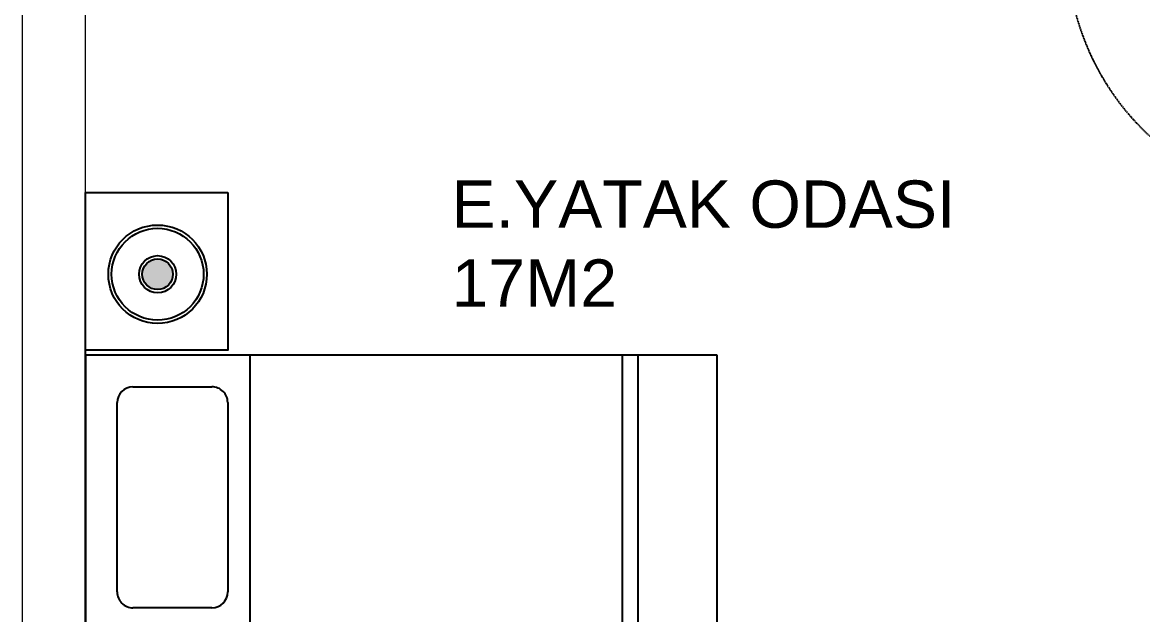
# Model space of a CAD drawing. Header units: millimetres. Extents: x 699029 to 727993, y 4486031 to 4516039.
# Drawn here: x 723979.9 to 724334.5, y 4490282.1 to 4490469.8 of the extents above; entities that cross this region are included whole.
import ezdxf

# ---------------------------------------------------------------- set-up
doc = ezdxf.new("R2010")
doc.units = ezdxf.units.MM
doc.linetypes.add('HIDDEN2', pattern=[0.1875, 0.125, -0.0625])
doc.layers.add('A-TEFRIS', color=251, linetype='Continuous')
doc.layers.add('DBM_w_sld', color=111, linetype='Continuous', lineweight=20)
doc.styles.get("Standard").update_dxf_attribs({"font": 'arial.ttf'})

# ---------------------------------------------------------------- blocks, each defined once
blk = doc.blocks.new('eeere')
at = {"color": 8, "linetype": 'HIDDEN2'}
blk.add_lwpolyline([(11494.09, 494), (11414.82, 494), (11414.82, 498.7), (11494.09, 498.7)], close=True, dxfattribs=at)
blk.add_arc((11412.37, 494.63), 81.83, 2.8543, 88.2863, dxfattribs=at)
blk = doc.blocks.new('YATAK')
at = {"layer": 'A-TEFRIS'}
for points in [[(2609.79, 3498.9, -1), (2619.49, 3498.9, -1)], [(2827.87, 3498.9, -1), (2837.57, 3498.9, -1)]]:
    blk.add_hatch(color=256, dxfattribs=at).paths.add_polyline_path(points)
for p, q in [((2642.06, 3521.71), (2722.06, 3521.71)), ((2642.06, 3321.71), (2642.06, 3521.71)), ((2807.06, 3521.71), (2722.06, 3521.71)), ((2807.06, 3321.71), (2807.06, 3521.71)), ((2717.06, 3511.71), (2657.06, 3511.71)), ((2732.06, 3511.71), (2792.06, 3511.71)), ((2652.06, 3506.71), (2652.06, 3481.71)), ((2722.06, 3481.71), (2722.06, 3506.71)), ((2727.06, 3481.71), (2727.06, 3506.71)), ((2797.06, 3506.71), (2797.06, 3481.71)), ((2657.06, 3476.71), (2717.06, 3476.71)), ((2792.06, 3476.71), (2732.06, 3476.71)), ((2722.06, 3469.62), (2642.06, 3445.45)), ((2674.06, 3421.45), (2722.06, 3469.62)), ((2642.06, 3445.45), (2674.06, 3421.45)), ((2722.06, 3351.71), (2642.06, 3351.71)), ((2722.06, 3351.71), (2807.06, 3351.71)), ((2722.06, 3346.71), (2642.06, 3346.71)), ((2722.06, 3346.71), (2807.06, 3346.71)), ((2722.06, 3321.71), (2642.06, 3321.71)), ((2722.06, 3321.71), (2807.06, 3321.71))]:
    blk.add_line(p, q, dxfattribs=at)
for points in [[(2590.56, 3521.71), (2590.56, 3526.71)], [(2603.64, 3521.71), (2858.64, 3521.71)], [(2722.06, 3469.62), (2807.06, 3469.62)]]:
    blk.add_lwpolyline(points, dxfattribs=at)
for points in [[(2590.56, 3476.71), (2640.56, 3476.71), (2640.56, 3521.71), (2590.56, 3521.71)], [(2858.64, 3476.71), (2808.64, 3476.71), (2808.64, 3521.71), (2858.64, 3521.71)]]:
    blk.add_lwpolyline(points, close=True, dxfattribs=at)
for centre, radius in [((2614.64, 3498.9), 15.6), ((2614.64, 3498.9), 14.56), ((2832.72, 3498.9), 15.6), ((2832.72, 3498.9), 14.56), ((2614.64, 3498.9), 5.89), ((2832.72, 3498.9), 5.89), ((2614.64, 3498.9), 4.85), ((2832.72, 3498.9), 4.85)]:
    blk.add_circle(centre, radius, dxfattribs=at)
for centre, start, end in [((2657.06, 3506.71), 90, 180), ((2717.06, 3506.71), 0, 90), ((2732.06, 3506.71), 90, 180), ((2792.06, 3506.71), 0, 90), ((2657.06, 3481.71), 180, 270), ((2717.06, 3481.71), 270, 0), ((2732.06, 3481.71), 180, 270), ((2792.06, 3481.71), 270, 0)]:
    blk.add_arc(centre, 5, start, end, dxfattribs=at)

msp = doc.modelspace()

# ---------------------------------------------------------------- linework, layer by layer
at = {"layer": 'DBM_w_sld'}
for points in [[(723221.26, 4491106.9), (723221.26, 4490056.9), (723979.85, 4490056.9), (723979.85, 4491106.9), (723261.26, 4491106.9)], [(724738.44, 4491106.9), (724738.44, 4490056.9), (723979.85, 4490056.9), (723979.85, 4491106.9), (724698.44, 4491106.9)], [(723999.85, 4490096.9), (723999.85, 4491066.9)], [(723999.85, 4490096.9), (723999.85, 4490601.16)]]:
    msp.add_lwpolyline(points, dxfattribs=at)

# ---------------------------------------------------------------- block references
at = {"color": 5, "lineweight": 53, "xscale": -1, "rotation": 90}
msp.add_blockref('eeere', (724887.17, 4501905.98), dxfattribs=at)
at = {"color": 5, "lineweight": 53, "rotation": 89.99999999999999}
msp.add_blockref('YATAK', (727521.56, 4487557.26), dxfattribs=at)

# ---------------------------------------------------------------- texts
at = {"color": 5, "lineweight": 53, "insert": (724115.72, 4490419.69), "char_height": 15, "attachment_point": 1}
msp.add_mtext_dynamic_manual_height_columns('{\\C7;E.YATAK ODASI\\P17M2}', width=2900.1629, gutter_width=75, heights=[-40.33], dxfattribs=at)

doc.saveas('drawing.dxf')
